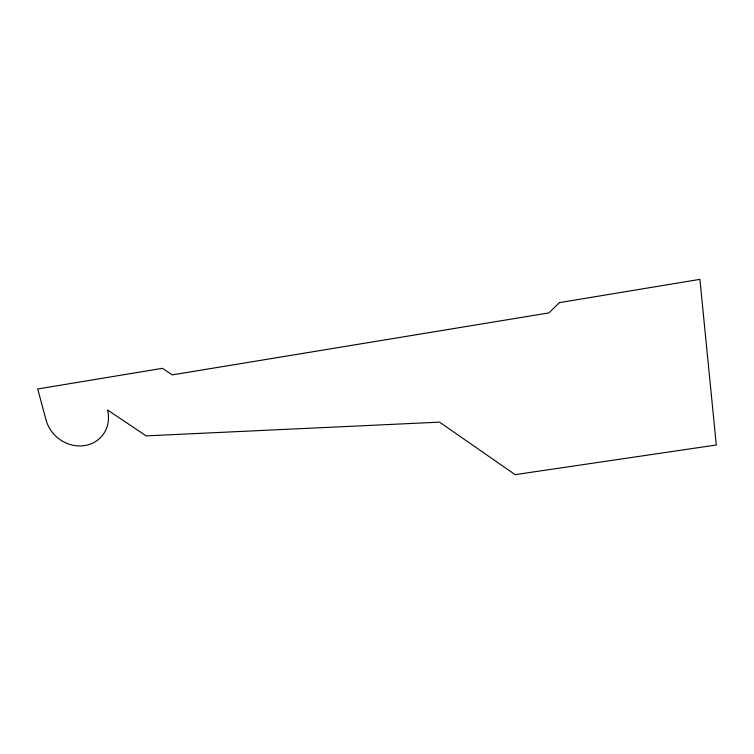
<?xml version="1.0" encoding="UTF-8"?>
<svg xmlns="http://www.w3.org/2000/svg" width="754" height="754" viewBox="0 0 754 754"><rect width="100%" height="100%" fill="white"/><g stroke="black" fill="none" stroke-linecap="round" stroke-linejoin="round"><path stroke-width="1.13" d="M559.421 302.618L548.95 312.891L172.223 374.898L162.449 368.32L37.7 388.97L46.032 419.921A33.025 29.943 40.1 0 0 84.768 445.567A33.025 29.943 40.1 0 0 107.53 409.978L146.172 435.869L439.525 422.146L515.142 474.643L716.3 445.001L699.91 279.357L559.421 302.618"/></g></svg>
